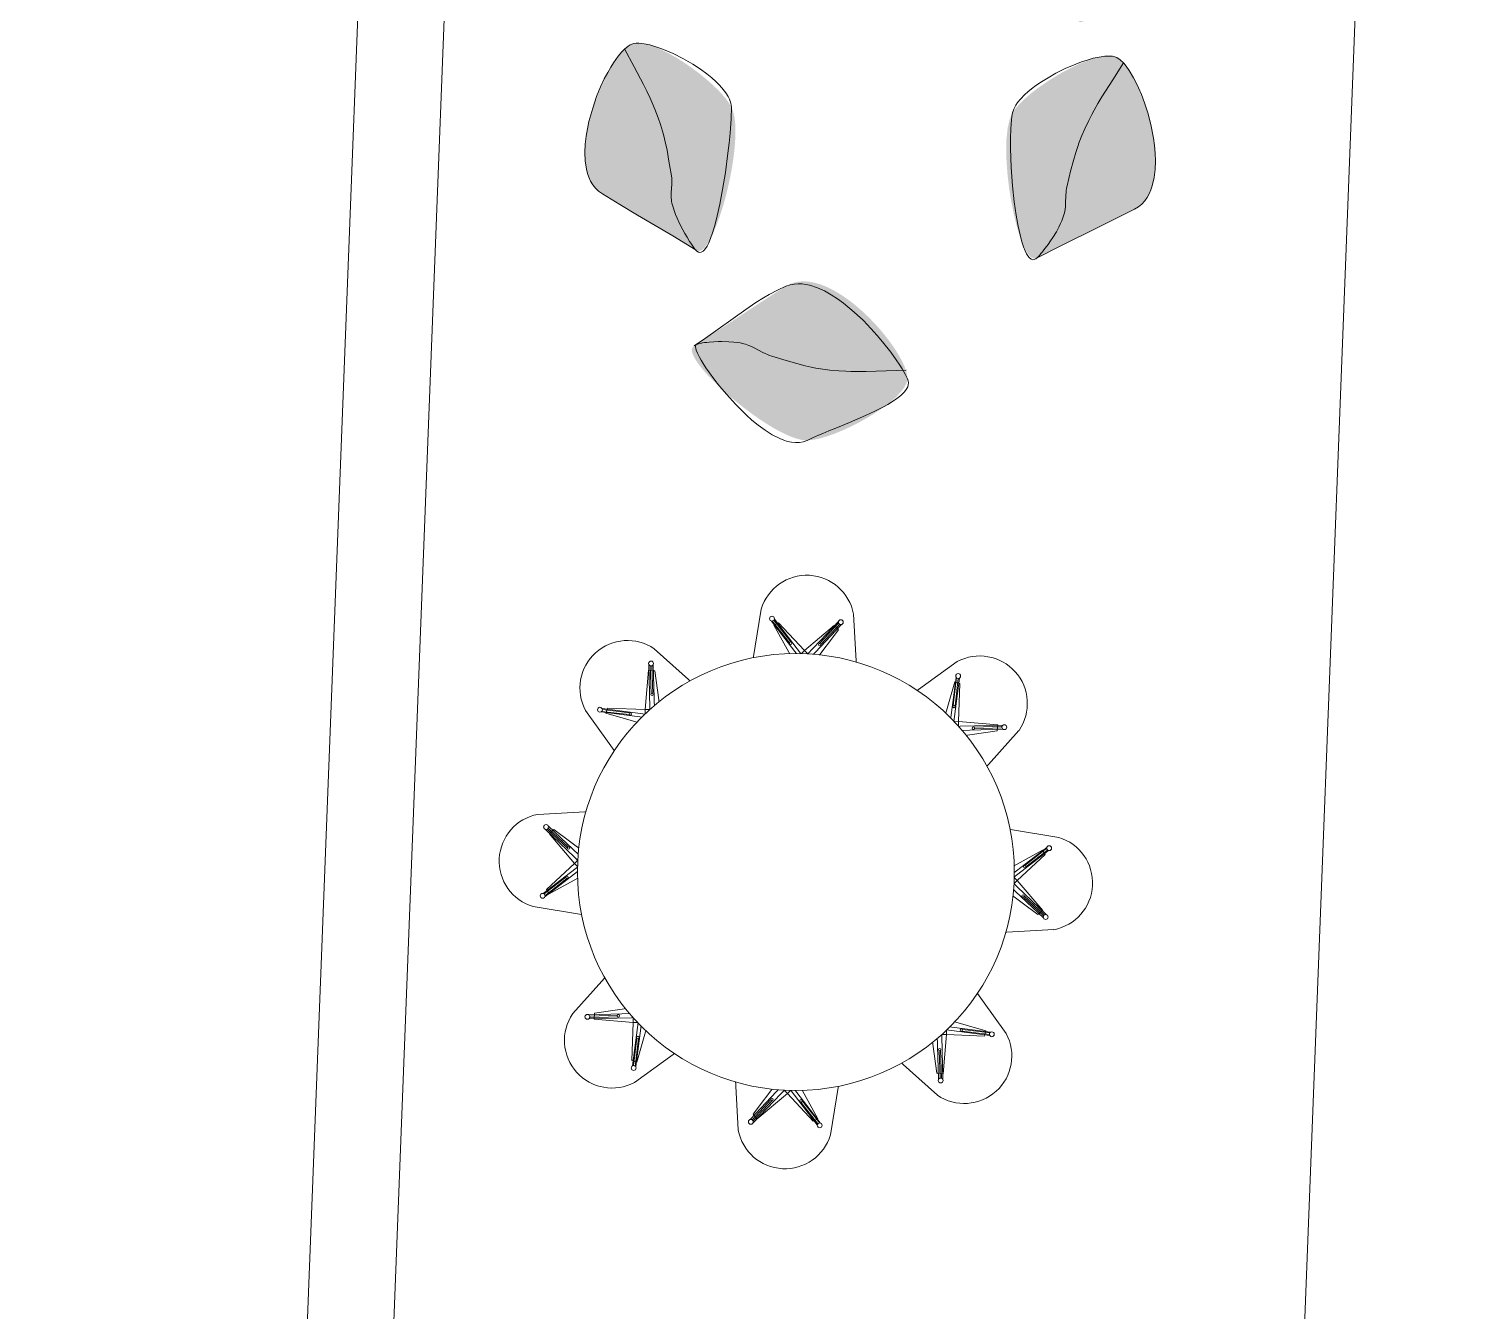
# Model space of a CAD drawing. Header units: millimetres. Extents: x 77208 to 83183, y 651 to 49284.
# Drawn here: x 77208 to 83183, y 30707 to 35988 of the extents above; entities that cross this region are included whole.
import ezdxf

# ---------------------------------------------------------------- set-up
doc = ezdxf.new("R2010")
doc.units = ezdxf.units.MM
doc.header["$MEASUREMENT"] = 0
for name, color, linetype, lineweight in [('FNSH-FLOR', 220, 'Continuous', 0), ('FURN-FREE', 1, 'Continuous', 0), ('PRES-FILL', 7, 'Continuous', 0)]:
    doc.layers.add(name, color=color, linetype=linetype, lineweight=lineweight)

# ---------------------------------------------------------------- blocks, each defined once
blk = doc.blocks.new('DSR')
at = {"color": 0, "linetype": 'ByBlock', "lineweight": -2}
for p, q in [((-232, -217.6), (-187.2, 191.8)), ((238, -217.6), (193.2, 191.8)), ((-142.6, 144.7), (121, -162.8)), ((-140.3, 145.4), (-64.4, 59)), ((133.9, 158.6), (-136.7, -157.1)), ((-133, 148.5), (-58.5, 63.7)), ((-131.9, 128.2), (-113.5, 139.7)), ((-42.5, -14.9), (-131.9, 128.2)), ((-131, 152.9), (131, -152.9)), ((146.5, 146.2), (-120.3, -169.1)), ((-113.5, 139.7), (-1.1, 30.9)), ((-1.1, 30.9), (117.2, 142)), ((134.7, 123.3), (44.7, -10.6)), ((133.8, 150.9), (60, 62.7)), ((138.5, 146.5), (65.2, 58.9)), ((117.2, 142), (134.7, 123.3)), ((-42.5, -14.9), (-119.8, -132.1)), ((-96.5, -147.4), (3.2, -56.3)), ((3.2, -56.3), (103.4, -148.9)), ((118.4, -132.6), (44.7, -10.6)), ((-127.3, -153.5), (-52.1, -66.9)), ((-118.4, -160.3), (-43.6, -70.7)), ((120.9, -161.2), (43.1, -69.2)), ((128.1, -153.6), (51.8, -64.2)), ((-119.8, -132.1), (-96.5, -147.4)), ((103.4, -148.9), (118.4, -132.6)), ((-232, -217.6), (238, -217.6))]:
    blk.add_line(p, q, dxfattribs=at)
at = {"color": 0, "linetype": 'ByBlock', "lineweight": -2, "flags": 128}
blk.add_lwpolyline([(-42.5, -14.9), (-1.1, 30.9), (44.7, -10.6), (3.2, -56.3), (-42.5, -14.9)], close=True, dxfattribs=at)
at = {"color": 0, "linetype": 'ByBlock', "lineweight": -2}
for centre, radius in [((-141, 154.8), 10), ((143.1, 155.6), 10), ((-59.2, 58.1), 5), ((61.1, 58.1), 5), ((-47.3, -66.7), 5), ((47.6, -66.7), 5), ((-128, -163.1), 10), ((131, -163.1), 10)]:
    blk.add_circle(centre, radius, dxfattribs=at)
blk.add_arc((3, 145.6), 195.8, 13.66142, 166.33858, dxfattribs=at)
blk = doc.blocks.new('DSR_1')
at = {"color": 0, "linetype": 'ByBlock', "lineweight": -2}
for p, q in [((-232, -217.6), (-187.2, 191.8)), ((238, -217.6), (193.2, 191.8)), ((-142.6, 144.7), (121, -162.8)), ((-140.3, 145.4), (-64.4, 59)), ((133.9, 158.6), (-136.7, -157.1)), ((-133, 148.5), (-58.5, 63.7)), ((-131.9, 128.2), (-113.5, 139.7)), ((-42.5, -14.9), (-131.9, 128.2)), ((-131, 152.9), (131, -152.9)), ((146.5, 146.2), (-120.3, -169.1)), ((-113.5, 139.7), (-1.1, 30.9)), ((-1.1, 30.9), (117.2, 142)), ((134.7, 123.3), (44.7, -10.6)), ((133.8, 150.9), (60, 62.7)), ((138.5, 146.5), (65.2, 58.9)), ((117.2, 142), (134.7, 123.3)), ((-42.5, -14.9), (-119.8, -132.1)), ((-96.5, -147.4), (3.2, -56.3)), ((3.2, -56.3), (103.4, -148.9)), ((118.4, -132.6), (44.7, -10.6)), ((-127.3, -153.5), (-52.1, -66.9)), ((-118.4, -160.3), (-43.6, -70.7)), ((120.9, -161.2), (43.1, -69.2)), ((128.1, -153.6), (51.8, -64.2)), ((-119.8, -132.1), (-96.5, -147.4)), ((103.4, -148.9), (118.4, -132.6)), ((-232, -217.6), (238, -217.6))]:
    blk.add_line(p, q, dxfattribs=at)
at = {"color": 0, "linetype": 'ByBlock', "lineweight": -2, "flags": 128}
blk.add_lwpolyline([(-42.5, -14.9), (-1.1, 30.9), (44.7, -10.6), (3.2, -56.3), (-42.5, -14.9)], close=True, dxfattribs=at)
at = {"color": 0, "linetype": 'ByBlock', "lineweight": -2}
for centre, radius in [((-141, 154.8), 10), ((143.1, 155.6), 10), ((-59.2, 58.1), 5), ((61.1, 58.1), 5), ((-47.3, -66.7), 5), ((47.6, -66.7), 5), ((-128, -163.1), 10), ((131, -163.1), 10)]:
    blk.add_circle(centre, radius, dxfattribs=at)
blk.add_arc((3, 145.6), 195.8, 13.66142, 166.33858, dxfattribs=at)
blk = doc.blocks.new('DSR_2')
at = {"color": 0, "linetype": 'ByBlock', "lineweight": -2}
for p, q in [((-232, -217.6), (-187.2, 191.8)), ((238, -217.6), (193.2, 191.8)), ((-142.6, 144.7), (121, -162.8)), ((-140.3, 145.4), (-64.4, 59)), ((133.9, 158.6), (-136.7, -157.1)), ((-133, 148.5), (-58.5, 63.7)), ((-131.9, 128.2), (-113.5, 139.7)), ((-42.5, -14.9), (-131.9, 128.2)), ((-131, 152.9), (131, -152.9)), ((146.5, 146.2), (-120.3, -169.1)), ((-113.5, 139.7), (-1.1, 30.9)), ((-1.1, 30.9), (117.2, 142)), ((134.7, 123.3), (44.7, -10.6)), ((133.8, 150.9), (60, 62.7)), ((138.5, 146.5), (65.2, 58.9)), ((117.2, 142), (134.7, 123.3)), ((-42.5, -14.9), (-119.8, -132.1)), ((-96.5, -147.4), (3.2, -56.3)), ((3.2, -56.3), (103.4, -148.9)), ((118.4, -132.6), (44.7, -10.6)), ((-127.3, -153.5), (-52.1, -66.9)), ((-118.4, -160.3), (-43.6, -70.7)), ((120.9, -161.2), (43.1, -69.2)), ((128.1, -153.6), (51.8, -64.2)), ((-119.8, -132.1), (-96.5, -147.4)), ((103.4, -148.9), (118.4, -132.6)), ((-232, -217.6), (238, -217.6))]:
    blk.add_line(p, q, dxfattribs=at)
at = {"color": 0, "linetype": 'ByBlock', "lineweight": -2, "flags": 128}
blk.add_lwpolyline([(-42.5, -14.9), (-1.1, 30.9), (44.7, -10.6), (3.2, -56.3), (-42.5, -14.9)], close=True, dxfattribs=at)
at = {"color": 0, "linetype": 'ByBlock', "lineweight": -2}
for centre, radius in [((-141, 154.8), 10), ((143.1, 155.6), 10), ((-59.2, 58.1), 5), ((61.1, 58.1), 5), ((-47.3, -66.7), 5), ((47.6, -66.7), 5), ((-128, -163.1), 10), ((131, -163.1), 10)]:
    blk.add_circle(centre, radius, dxfattribs=at)
blk.add_arc((3, 145.6), 195.8, 13.66142, 166.33858, dxfattribs=at)
blk = doc.blocks.new('DSR_3')
at = {"color": 0, "linetype": 'ByBlock', "lineweight": -2}
for p, q in [((-232, -217.6), (-187.2, 191.8)), ((238, -217.6), (193.2, 191.8)), ((-142.6, 144.7), (121, -162.8)), ((-140.3, 145.4), (-64.4, 59)), ((133.9, 158.6), (-136.7, -157.1)), ((-133, 148.5), (-58.5, 63.7)), ((-131.9, 128.2), (-113.5, 139.7)), ((-42.5, -14.9), (-131.9, 128.2)), ((-131, 152.9), (131, -152.9)), ((146.5, 146.2), (-120.3, -169.1)), ((-113.5, 139.7), (-1.1, 30.9)), ((-1.1, 30.9), (117.2, 142)), ((134.7, 123.3), (44.7, -10.6)), ((133.8, 150.9), (60, 62.7)), ((138.5, 146.5), (65.2, 58.9)), ((117.2, 142), (134.7, 123.3)), ((-42.5, -14.9), (-119.8, -132.1)), ((-96.5, -147.4), (3.2, -56.3)), ((3.2, -56.3), (103.4, -148.9)), ((118.4, -132.6), (44.7, -10.6)), ((-127.3, -153.5), (-52.1, -66.9)), ((-118.4, -160.3), (-43.6, -70.7)), ((120.9, -161.2), (43.1, -69.2)), ((128.1, -153.6), (51.8, -64.2)), ((-119.8, -132.1), (-96.5, -147.4)), ((103.4, -148.9), (118.4, -132.6)), ((-232, -217.6), (238, -217.6))]:
    blk.add_line(p, q, dxfattribs=at)
at = {"color": 0, "linetype": 'ByBlock', "lineweight": -2, "flags": 128}
blk.add_lwpolyline([(-42.5, -14.9), (-1.1, 30.9), (44.7, -10.6), (3.2, -56.3), (-42.5, -14.9)], close=True, dxfattribs=at)
at = {"color": 0, "linetype": 'ByBlock', "lineweight": -2}
for centre, radius in [((-141, 154.8), 10), ((143.1, 155.6), 10), ((-59.2, 58.1), 5), ((61.1, 58.1), 5), ((-47.3, -66.7), 5), ((47.6, -66.7), 5), ((-128, -163.1), 10), ((131, -163.1), 10)]:
    blk.add_circle(centre, radius, dxfattribs=at)
blk.add_arc((3, 145.6), 195.8, 13.66142, 166.33858, dxfattribs=at)
blk = doc.blocks.new('DSR_4')
at = {"color": 0, "linetype": 'ByBlock', "lineweight": -2}
for p, q in [((-232, -217.6), (-187.2, 191.8)), ((238, -217.6), (193.2, 191.8)), ((-142.6, 144.7), (121, -162.8)), ((-140.3, 145.4), (-64.4, 59)), ((133.9, 158.6), (-136.7, -157.1)), ((-133, 148.5), (-58.5, 63.7)), ((-131.9, 128.2), (-113.5, 139.7)), ((-42.5, -14.9), (-131.9, 128.2)), ((-131, 152.9), (131, -152.9)), ((146.5, 146.2), (-120.3, -169.1)), ((-113.5, 139.7), (-1.1, 30.9)), ((-1.1, 30.9), (117.2, 142)), ((134.7, 123.3), (44.7, -10.6)), ((133.8, 150.9), (60, 62.7)), ((138.5, 146.5), (65.2, 58.9)), ((117.2, 142), (134.7, 123.3)), ((-42.5, -14.9), (-119.8, -132.1)), ((-96.5, -147.4), (3.2, -56.3)), ((3.2, -56.3), (103.4, -148.9)), ((118.4, -132.6), (44.7, -10.6)), ((-127.3, -153.5), (-52.1, -66.9)), ((-118.4, -160.3), (-43.6, -70.7)), ((120.9, -161.2), (43.1, -69.2)), ((128.1, -153.6), (51.8, -64.2)), ((-119.8, -132.1), (-96.5, -147.4)), ((103.4, -148.9), (118.4, -132.6)), ((-232, -217.6), (238, -217.6))]:
    blk.add_line(p, q, dxfattribs=at)
at = {"color": 0, "linetype": 'ByBlock', "lineweight": -2, "flags": 128}
blk.add_lwpolyline([(-42.5, -14.9), (-1.1, 30.9), (44.7, -10.6), (3.2, -56.3), (-42.5, -14.9)], close=True, dxfattribs=at)
at = {"color": 0, "linetype": 'ByBlock', "lineweight": -2}
for centre, radius in [((-141, 154.8), 10), ((143.1, 155.6), 10), ((-59.2, 58.1), 5), ((61.1, 58.1), 5), ((-47.3, -66.7), 5), ((47.6, -66.7), 5), ((-128, -163.1), 10), ((131, -163.1), 10)]:
    blk.add_circle(centre, radius, dxfattribs=at)
blk.add_arc((3, 145.6), 195.8, 13.66142, 166.33858, dxfattribs=at)
blk = doc.blocks.new('DSR_5')
at = {"color": 0, "linetype": 'ByBlock', "lineweight": -2}
for p, q in [((-232, -217.6), (-187.2, 191.8)), ((238, -217.6), (193.2, 191.8)), ((-142.6, 144.7), (121, -162.8)), ((-140.3, 145.4), (-64.4, 59)), ((133.9, 158.6), (-136.7, -157.1)), ((-133, 148.5), (-58.5, 63.7)), ((-131.9, 128.2), (-113.5, 139.7)), ((-42.5, -14.9), (-131.9, 128.2)), ((-131, 152.9), (131, -152.9)), ((146.5, 146.2), (-120.3, -169.1)), ((-113.5, 139.7), (-1.1, 30.9)), ((-1.1, 30.9), (117.2, 142)), ((134.7, 123.3), (44.7, -10.6)), ((133.8, 150.9), (60, 62.7)), ((138.5, 146.5), (65.2, 58.9)), ((117.2, 142), (134.7, 123.3)), ((-42.5, -14.9), (-119.8, -132.1)), ((-96.5, -147.4), (3.2, -56.3)), ((3.2, -56.3), (103.4, -148.9)), ((118.4, -132.6), (44.7, -10.6)), ((-127.3, -153.5), (-52.1, -66.9)), ((-118.4, -160.3), (-43.6, -70.7)), ((120.9, -161.2), (43.1, -69.2)), ((128.1, -153.6), (51.8, -64.2)), ((-119.8, -132.1), (-96.5, -147.4)), ((103.4, -148.9), (118.4, -132.6)), ((-232, -217.6), (238, -217.6))]:
    blk.add_line(p, q, dxfattribs=at)
at = {"color": 0, "linetype": 'ByBlock', "lineweight": -2, "flags": 128}
blk.add_lwpolyline([(-42.5, -14.9), (-1.1, 30.9), (44.7, -10.6), (3.2, -56.3), (-42.5, -14.9)], close=True, dxfattribs=at)
at = {"color": 0, "linetype": 'ByBlock', "lineweight": -2}
for centre, radius in [((-141, 154.8), 10), ((143.1, 155.6), 10), ((-59.2, 58.1), 5), ((61.1, 58.1), 5), ((-47.3, -66.7), 5), ((47.6, -66.7), 5), ((-128, -163.1), 10), ((131, -163.1), 10)]:
    blk.add_circle(centre, radius, dxfattribs=at)
blk.add_arc((3, 145.6), 195.8, 13.66142, 166.33858, dxfattribs=at)
blk = doc.blocks.new('DSR_6')
at = {"color": 0, "linetype": 'ByBlock', "lineweight": -2}
for p, q in [((-232, -217.6), (-187.2, 191.8)), ((238, -217.6), (193.2, 191.8)), ((-142.6, 144.7), (121, -162.8)), ((-140.3, 145.4), (-64.4, 59)), ((133.9, 158.6), (-136.7, -157.1)), ((-133, 148.5), (-58.5, 63.7)), ((-131.9, 128.2), (-113.5, 139.7)), ((-42.5, -14.9), (-131.9, 128.2)), ((-131, 152.9), (131, -152.9)), ((146.5, 146.2), (-120.3, -169.1)), ((-113.5, 139.7), (-1.1, 30.9)), ((-1.1, 30.9), (117.2, 142)), ((134.7, 123.3), (44.7, -10.6)), ((133.8, 150.9), (60, 62.7)), ((138.5, 146.5), (65.2, 58.9)), ((117.2, 142), (134.7, 123.3)), ((-42.5, -14.9), (-119.8, -132.1)), ((-96.5, -147.4), (3.2, -56.3)), ((3.2, -56.3), (103.4, -148.9)), ((118.4, -132.6), (44.7, -10.6)), ((-127.3, -153.5), (-52.1, -66.9)), ((-118.4, -160.3), (-43.6, -70.7)), ((120.9, -161.2), (43.1, -69.2)), ((128.1, -153.6), (51.8, -64.2)), ((-119.8, -132.1), (-96.5, -147.4)), ((103.4, -148.9), (118.4, -132.6)), ((-232, -217.6), (238, -217.6))]:
    blk.add_line(p, q, dxfattribs=at)
at = {"color": 0, "linetype": 'ByBlock', "lineweight": -2, "flags": 128}
blk.add_lwpolyline([(-42.5, -14.9), (-1.1, 30.9), (44.7, -10.6), (3.2, -56.3), (-42.5, -14.9)], close=True, dxfattribs=at)
at = {"color": 0, "linetype": 'ByBlock', "lineweight": -2}
for centre, radius in [((-141, 154.8), 10), ((143.1, 155.6), 10), ((-59.2, 58.1), 5), ((61.1, 58.1), 5), ((-47.3, -66.7), 5), ((47.6, -66.7), 5), ((-128, -163.1), 10), ((131, -163.1), 10)]:
    blk.add_circle(centre, radius, dxfattribs=at)
blk.add_arc((3, 145.6), 195.8, 13.66142, 166.33858, dxfattribs=at)
blk = doc.blocks.new('DSR_7')
at = {"color": 0, "linetype": 'ByBlock', "lineweight": -2}
for p, q in [((-232, -217.6), (-187.2, 191.8)), ((238, -217.6), (193.2, 191.8)), ((-142.6, 144.7), (121, -162.8)), ((-140.3, 145.4), (-64.4, 59)), ((133.9, 158.6), (-136.7, -157.1)), ((-133, 148.5), (-58.5, 63.7)), ((-131.9, 128.2), (-113.5, 139.7)), ((-42.5, -14.9), (-131.9, 128.2)), ((-131, 152.9), (131, -152.9)), ((146.5, 146.2), (-120.3, -169.1)), ((-113.5, 139.7), (-1.1, 30.9)), ((-1.1, 30.9), (117.2, 142)), ((134.7, 123.3), (44.7, -10.6)), ((133.8, 150.9), (60, 62.7)), ((138.5, 146.5), (65.2, 58.9)), ((117.2, 142), (134.7, 123.3)), ((-42.5, -14.9), (-119.8, -132.1)), ((-96.5, -147.4), (3.2, -56.3)), ((3.2, -56.3), (103.4, -148.9)), ((118.4, -132.6), (44.7, -10.6)), ((-127.3, -153.5), (-52.1, -66.9)), ((-118.4, -160.3), (-43.6, -70.7)), ((120.9, -161.2), (43.1, -69.2)), ((128.1, -153.6), (51.8, -64.2)), ((-119.8, -132.1), (-96.5, -147.4)), ((103.4, -148.9), (118.4, -132.6)), ((-232, -217.6), (238, -217.6))]:
    blk.add_line(p, q, dxfattribs=at)
at = {"color": 0, "linetype": 'ByBlock', "lineweight": -2, "flags": 128}
blk.add_lwpolyline([(-42.5, -14.9), (-1.1, 30.9), (44.7, -10.6), (3.2, -56.3), (-42.5, -14.9)], close=True, dxfattribs=at)
at = {"color": 0, "linetype": 'ByBlock', "lineweight": -2}
for centre, radius in [((-141, 154.8), 10), ((143.1, 155.6), 10), ((-59.2, 58.1), 5), ((61.1, 58.1), 5), ((-47.3, -66.7), 5), ((47.6, -66.7), 5), ((-128, -163.1), 10), ((131, -163.1), 10)]:
    blk.add_circle(centre, radius, dxfattribs=at)
blk.add_arc((3, 145.6), 195.8, 13.66142, 166.33858, dxfattribs=at)

msp = doc.modelspace()

# ---------------------------------------------------------------- hatches: boundary and pattern name
at = {"layer": 'PRES-FILL'}
h = msp.add_hatch(color=7, dxfattribs=at)
edge = h.paths.add_edge_path()
edge.add_spline(control_points=[(81555.3, 36021.2), (81555.7, 36021.5), (81556.1, 36021.9), (81556.5, 36022.3)], knot_values=[0, 0, 0, 0, 1, 1, 1, 1], degree=3, periodic=0)
edge.add_spline(control_points=[(81556.5, 36022.3), (81556.6, 36022.4), (81556.7, 36022.5), (81556.9, 36022.6), (81566.8, 36032.5), (81583.4, 36050.9), (81600.6, 36073.7)], knot_values=[0, 0, 0, 0, 0.013016, 0.013016, 0.013016, 1, 1, 1, 1], degree=3, periodic=0)
edge.add_spline(control_points=[(81600.6, 36073.7), (81629.1, 36111.3), (81659.6, 36160.9), (81665.8, 36204.5)], knot_values=[0, 0, 0, 0, 1, 1, 1, 1], degree=3, periodic=0)
edge.add_line((81665.8, 36204.5), (81665.8, 36204.5))
edge.add_spline(control_points=[(81665.8, 36204.5), (81666.1, 36206.2), (81666.3, 36207.9), (81666.5, 36209.6)], knot_values=[0, 0, 0, 0, 1, 1, 1, 1], degree=3, periodic=0)
edge.add_spline(control_points=[(81666.5, 36209.6), (81670.9, 36245.2), (81668.5, 36281.8), (81677, 36316.6)], knot_values=[0, 0, 0, 0, 1, 1, 1, 1], degree=3, periodic=0)
edge.add_line((81677, 36316.6), (81677, 36316.6))
edge.add_line((81677, 36316.6), (81677, 36316.6))
edge.add_spline(control_points=[(81677, 36316.6), (81696.3, 36395.8), (81714.2, 36476.1), (81749.3, 36550.5)], knot_values=[0, 0, 0, 0, 1, 1, 1, 1], degree=3, periodic=0)
edge.add_spline(control_points=[(81749.3, 36550.5), (81763.6, 36580.7), (81778.4, 36610.3), (81794.6, 36639.1)], knot_values=[0, 0, 0, 0, 1, 1, 1, 1], degree=3, periodic=0)
edge.add_spline(control_points=[(81794.6, 36639.1), (81802.9, 36653.7), (81811.5, 36668.2), (81820.6, 36682.5)], knot_values=[0, 0, 0, 0, 1, 1, 1, 1], degree=3, periodic=0)
edge.add_line((81820.6, 36682.5), (81908.4, 36820.6))
edge.add_spline(control_points=[(81908.4, 36820.6), (81899.1, 36831.3), (81890, 36839.4), (81881.3, 36844.4), (81804.3, 36888.7), (81512.9, 36717.7), (81452, 36617.1), (81377.1, 36493.3), (81479.6, 35958.4), (81554.7, 36020.6)], knot_values=[0, 0, 0, 0, 0.048113, 0.048113, 0.048113, 0.474872, 0.474872, 0.474872, 1, 1, 1, 1], degree=3, periodic=0)
edge.add_spline(control_points=[(81554.7, 36020.6), (81554.9, 36020.8), (81555.1, 36021), (81555.3, 36021.2)], knot_values=[0, 0, 0, 0, 1, 1, 1, 1], degree=3, periodic=0)
h = msp.add_hatch(color=7, dxfattribs=at)
edge = h.paths.add_edge_path()
edge.add_spline(control_points=[(79953.4, 35079.9), (79953, 35080.3), (79952.7, 35080.6), (79952.3, 35081.1)], knot_values=[0, 0, 0, 0, 1, 1, 1, 1], degree=3, periodic=0)
edge.add_spline(control_points=[(79952.3, 35081.1), (79952.2, 35081.2), (79952, 35081.3), (79951.9, 35081.5), (79942.7, 35092.1), (79927.7, 35111.7), (79912.2, 35135.7)], knot_values=[0, 0, 0, 0, 0.013016, 0.013016, 0.013016, 1, 1, 1, 1], degree=3, periodic=0)
edge.add_spline(control_points=[(79912.2, 35135.7), (79886.8, 35175.4), (79860.2, 35227.2), (79857.3, 35271.2)], knot_values=[0, 0, 0, 0, 1, 1, 1, 1], degree=3, periodic=0)
edge.add_line((79857.3, 35271.2), (79857.3, 35271.2))
edge.add_spline(control_points=[(79857.3, 35271.2), (79857.2, 35272.9), (79857.1, 35274.6), (79857, 35276.3)], knot_values=[0, 0, 0, 0, 1, 1, 1, 1], degree=3, periodic=0)
edge.add_spline(control_points=[(79857, 35276.3), (79855.4, 35312.2), (79860.6, 35348.5), (79854.9, 35383.8)], knot_values=[0, 0, 0, 0, 1, 1, 1, 1], degree=3, periodic=0)
edge.add_line((79854.9, 35383.8), (79854.9, 35383.8))
edge.add_line((79854.9, 35383.8), (79854.9, 35383.8))
edge.add_spline(control_points=[(79854.9, 35383.8), (79841.7, 35464.3), (79830.1, 35545.7), (79800.8, 35622.6)], knot_values=[0, 0, 0, 0, 1, 1, 1, 1], degree=3, periodic=0)
edge.add_spline(control_points=[(79800.8, 35622.6), (79788.9, 35653.8), (79776.4, 35684.4), (79762.5, 35714.4)], knot_values=[0, 0, 0, 0, 1, 1, 1, 1], degree=3, periodic=0)
edge.add_spline(control_points=[(79762.5, 35714.4), (79755.4, 35729.7), (79747.9, 35744.8), (79740, 35759.7)], knot_values=[0, 0, 0, 0, 1, 1, 1, 1], degree=3, periodic=0)
edge.add_line((79740, 35759.7), (79663, 35904.2))
edge.add_spline(control_points=[(79663, 35904.2), (79673.1, 35914.1), (79682.8, 35921.5), (79691.9, 35925.8), (79772, 35964.1), (80049.4, 35771), (80102.3, 35666), (80167.5, 35536.8), (80024, 35011.5), (79954, 35079.3)], knot_values=[0, 0, 0, 0, 0.048113, 0.048113, 0.048113, 0.474872, 0.474872, 0.474872, 1, 1, 1, 1], degree=3, periodic=0)
edge.add_spline(control_points=[(79954, 35079.3), (79953.8, 35079.5), (79953.6, 35079.7), (79953.4, 35079.9)], knot_values=[0, 0, 0, 0, 1, 1, 1, 1], degree=3, periodic=0)
h = msp.add_hatch(color=7, dxfattribs=at)
edge = h.paths.add_edge_path()
edge.add_spline(control_points=[(81363.8, 35047.1), (81364.2, 35047.4), (81364.6, 35047.8), (81365, 35048.2)], knot_values=[0, 0, 0, 0, 1, 1, 1, 1], degree=3, periodic=0)
edge.add_spline(control_points=[(81365, 35048.2), (81365.1, 35048.3), (81365.3, 35048.4), (81365.4, 35048.6), (81375.4, 35058.5), (81391.9, 35076.8), (81409.2, 35099.6)], knot_values=[0, 0, 0, 0, 0.013016, 0.013016, 0.013016, 1, 1, 1, 1], degree=3, periodic=0)
edge.add_spline(control_points=[(81409.2, 35099.6), (81437.6, 35137.2), (81468.1, 35186.8), (81474.4, 35230.4)], knot_values=[0, 0, 0, 0, 1, 1, 1, 1], degree=3, periodic=0)
edge.add_line((81474.4, 35230.4), (81474.4, 35230.4))
edge.add_spline(control_points=[(81474.4, 35230.4), (81474.6, 35232.1), (81474.9, 35233.8), (81475.1, 35235.5)], knot_values=[0, 0, 0, 0, 1, 1, 1, 1], degree=3, periodic=0)
edge.add_spline(control_points=[(81475.1, 35235.5), (81479.5, 35271.1), (81477, 35307.8), (81485.5, 35342.5)], knot_values=[0, 0, 0, 0, 1, 1, 1, 1], degree=3, periodic=0)
edge.add_line((81485.5, 35342.5), (81485.5, 35342.5))
edge.add_line((81485.5, 35342.5), (81485.5, 35342.5))
edge.add_spline(control_points=[(81485.5, 35342.5), (81504.8, 35421.7), (81522.7, 35502), (81557.9, 35576.4)], knot_values=[0, 0, 0, 0, 1, 1, 1, 1], degree=3, periodic=0)
edge.add_spline(control_points=[(81557.9, 35576.4), (81572.1, 35606.6), (81587, 35636.2), (81603.1, 35665)], knot_values=[0, 0, 0, 0, 1, 1, 1, 1], degree=3, periodic=0)
edge.add_spline(control_points=[(81603.1, 35665), (81611.4, 35679.7), (81620, 35694.2), (81629.1, 35708.4)], knot_values=[0, 0, 0, 0, 1, 1, 1, 1], degree=3, periodic=0)
edge.add_line((81629.1, 35708.4), (81717, 35846.5))
edge.add_spline(control_points=[(81717, 35846.5), (81707.7, 35857.2), (81698.5, 35865.4), (81689.9, 35870.4), (81612.9, 35914.7), (81321.5, 35743.6), (81260.6, 35643), (81185.6, 35519.2), (81288.2, 34984.4), (81363.2, 35046.6)], knot_values=[0, 0, 0, 0, 0.048113, 0.048113, 0.048113, 0.474872, 0.474872, 0.474872, 1, 1, 1, 1], degree=3, periodic=0)
edge.add_spline(control_points=[(81363.2, 35046.6), (81363.4, 35046.7), (81363.6, 35046.9), (81363.8, 35047.1)], knot_values=[0, 0, 0, 0, 1, 1, 1, 1], degree=3, periodic=0)
h = msp.add_hatch(color=7, dxfattribs=at)
edge = h.paths.add_edge_path()
edge.add_spline(control_points=[(79957.3, 35076.6), (79829.9, 35156.5), (79697.8, 35228.6), (79570.4, 35308.4), (79408.2, 35410.2), (79556.8, 35799.5), (79663, 35904.2)], knot_values=[0, 0, 0, 0, 0.439797, 0.439797, 0.439797, 1, 1, 1, 1], degree=3, periodic=0)
edge.add_line((79663, 35904.2), (79740, 35759.7))
edge.add_spline(control_points=[(79740, 35759.7), (79763.5, 35715.6), (79782.8, 35669.7), (79800.8, 35622.6), (79830.1, 35545.7), (79841.7, 35464.3), (79854.9, 35383.8), (79860.9, 35346.8), (79854.8, 35308.7), (79857.3, 35271.2), (79862, 35200.6), (79927.6, 35109.7), (79951.9, 35081.5), (79953.7, 35079.5), (79955.4, 35077.8), (79957.3, 35076.6)], knot_values=[0, 0, 0, 0, 0.204169, 0.204169, 0.204169, 0.537477, 0.537477, 0.537477, 0.690892, 0.690892, 0.690892, 0.979459, 0.979459, 0.979459, 1, 1, 1, 1], degree=3, periodic=0)
h = msp.add_hatch(color=7, dxfattribs=at)
edge = h.paths.add_edge_path()
edge.add_spline(control_points=[(81359.7, 35044.1), (81492.8, 35113.9), (81630.1, 35175.6), (81763.3, 35245.4), (81932.9, 35334.3), (81814.7, 35734), (81717, 35846.5)], knot_values=[0, 0, 0, 0, 0.439797, 0.439797, 0.439797, 1, 1, 1, 1], degree=3, periodic=0)
edge.add_line((81717, 35846.5), (81629.1, 35708.4))
edge.add_spline(control_points=[(81629.1, 35708.4), (81602.2, 35666.3), (81579.4, 35622), (81557.9, 35576.4), (81522.7, 35502), (81504.8, 35421.7), (81485.5, 35342.5), (81476.6, 35306.1), (81479.7, 35267.6), (81474.4, 35230.4), (81464.3, 35160.4), (81391.8, 35074.8), (81365.4, 35048.6), (81363.5, 35046.7), (81361.6, 35045.2), (81359.7, 35044.1)], knot_values=[0, 0, 0, 0, 0.204169, 0.204169, 0.204169, 0.537477, 0.537477, 0.537477, 0.690892, 0.690892, 0.690892, 0.979459, 0.979459, 0.979459, 1, 1, 1, 1], degree=3, periodic=0)
h = msp.add_hatch(color=7, dxfattribs=at)
edge = h.paths.add_edge_path()
edge.add_spline(control_points=[(79948.4, 34683.2), (80076.2, 34762.4), (80199.1, 34849.2), (80326.9, 34928.4), (80489.7, 35029.3), (80773.7, 34724.4), (80821, 34583)], knot_values=[0, 0, 0, 0, 0.439797, 0.439797, 0.439797, 1, 1, 1, 1], degree=3, periodic=0)
edge.add_line((80821, 34583), (80657.4, 34577.5))
edge.add_spline(control_points=[(80657.4, 34577.5), (80607.4, 34575.8), (80557.7, 34578.7), (80507.5, 34583.3), (80425.6, 34590.9), (80347.4, 34616.2), (80269.3, 34639.9), (80233.4, 34650.7), (80201.9, 34673), (80167.1, 34687.3), (80101.7, 34714.2), (79991.1, 34695.3), (79955.1, 34685.9), (79952.6, 34685.2), (79950.3, 34684.3), (79948.4, 34683.2)], knot_values=[0, 0, 0, 0, 0.204169, 0.204169, 0.204169, 0.537477, 0.537477, 0.537477, 0.690892, 0.690892, 0.690892, 0.979459, 0.979459, 0.979459, 1, 1, 1, 1], degree=3, periodic=0)
h = msp.add_hatch(color=7, dxfattribs=at)
edge = h.paths.add_edge_path()
edge.add_spline(control_points=[(79953.1, 34685.3), (79953.6, 34685.4), (79954.1, 34685.6), (79954.6, 34685.7)], knot_values=[0, 0, 0, 0, 1, 1, 1, 1], degree=3, periodic=0)
edge.add_spline(control_points=[(79954.6, 34685.7), (79954.8, 34685.8), (79954.9, 34685.8), (79955.1, 34685.9), (79968.7, 34689.4), (79992.9, 34694.3), (80021.3, 34697.6)], knot_values=[0, 0, 0, 0, 0.013016, 0.013016, 0.013016, 1, 1, 1, 1], degree=3, periodic=0)
edge.add_spline(control_points=[(80021.3, 34697.6), (80068.2, 34703), (80126.4, 34704), (80167.1, 34687.3)], knot_values=[0, 0, 0, 0, 1, 1, 1, 1], degree=3, periodic=0)
edge.add_line((80167.1, 34687.3), (80167.1, 34687.3))
edge.add_spline(control_points=[(80167.1, 34687.3), (80168.7, 34686.6), (80170.3, 34685.9), (80171.9, 34685.3)], knot_values=[0, 0, 0, 0, 1, 1, 1, 1], degree=3, periodic=0)
edge.add_spline(control_points=[(80171.9, 34685.3), (80204.8, 34671), (80235.1, 34650.2), (80269.3, 34639.9)], knot_values=[0, 0, 0, 0, 1, 1, 1, 1], degree=3, periodic=0)
edge.add_line((80269.3, 34639.9), (80269.3, 34639.9))
edge.add_line((80269.3, 34639.9), (80269.3, 34639.9))
edge.add_spline(control_points=[(80269.3, 34639.9), (80347.4, 34616.2), (80425.6, 34590.9), (80507.5, 34583.3)], knot_values=[0, 0, 0, 0, 1, 1, 1, 1], degree=3, periodic=0)
edge.add_spline(control_points=[(80507.5, 34583.3), (80540.8, 34580.2), (80573.8, 34577.9), (80606.8, 34577.3)], knot_values=[0, 0, 0, 0, 1, 1, 1, 1], degree=3, periodic=0)
edge.add_spline(control_points=[(80606.8, 34577.3), (80623.7, 34576.9), (80640.5, 34576.9), (80657.4, 34577.5)], knot_values=[0, 0, 0, 0, 1, 1, 1, 1], degree=3, periodic=0)
edge.add_line((80657.4, 34577.5), (80821, 34583))
edge.add_spline(control_points=[(80821, 34583), (80825.5, 34569.5), (80827.9, 34557.5), (80827.7, 34547.5), (80826.8, 34458.7), (80531.3, 34294.7), (80413.7, 34293.4), (80269, 34291.8), (79860.6, 34652), (79952.3, 34685)], knot_values=[0, 0, 0, 0, 0.048113, 0.048113, 0.048113, 0.474872, 0.474872, 0.474872, 1, 1, 1, 1], degree=3, periodic=0)
edge.add_spline(control_points=[(79952.3, 34685), (79952.5, 34685.1), (79952.8, 34685.2), (79953.1, 34685.3)], knot_values=[0, 0, 0, 0, 1, 1, 1, 1], degree=3, periodic=0)

# ---------------------------------------------------------------- linework, layer by layer
at = {"layer": 'FNSH-FLOR', "flags": 128}
for points in [[(79429.1, 49249.6), (77562.7, 955.6), (77208, 969.3), (79074.4, 49263.3), (79429.1, 49249.6)], [(79429.1, 49249.6), (77562.7, 955.6), (80790, 830.9), (80783.9, 671.5), (81303.7, 651.4), (83182.6, 49264.1), (82662.6, 49284.2), (82656.4, 49124.8), (79429.1, 49249.6)]]:
    msp.add_lwpolyline(points, close=True, dxfattribs=at)
at = {"layer": 'FURN-FREE', "linetype": 'Continuous', "lineweight": 0, "flags": 128}
for points in [[(79957.4, 35076.5), (79860.9, 35135.5), (79714.8, 35221.8), (79642.2, 35264.9), (79570.4, 35308.4), (79555, 35319.7), (79541.9, 35332.4), (79531.1, 35346.4), (79522.2, 35361.4), (79515.1, 35377.1), (79509.4, 35393.4), (79505.1, 35410.1), (79500, 35444.6), (79498.6, 35479.3), (79500.1, 35513.3), (79503.7, 35546.1), (79509, 35577.4), (79515.4, 35607), (79530.7, 35662.4), (79547, 35709.7), (79563.2, 35749.3), (79578.4, 35782.2), (79592.4, 35809.1), (79604.9, 35831.1), (79616.1, 35849), (79635.7, 35876.6), (79650.3, 35894), (79661.1, 35905), (79676.9, 35917.8), (79684.5, 35922.4), (79691.9, 35925.8), (79700.3, 35928.2), (79709.8, 35929.4), (79720.1, 35929.6), (79731, 35928.8), (79742.4, 35927.3), (79766.4, 35922.3), (79790.9, 35915.2), (79815.3, 35906.6), (79839.1, 35897), (79861.9, 35886.8), (79905.3, 35864.9), (79942.7, 35843.2), (79974.2, 35822.6), (80000.3, 35803.7), (80021.5, 35786.7), (80038.6, 35771.5), (80052.3, 35758), (80063.2, 35746.2), (80079.5, 35725.6), (80089.1, 35710.3), (80094.7, 35698.9), (80100.3, 35682.2), (80102.3, 35666), (80102.2, 35651.1), (80101.7, 35634.7), (80100.8, 35617), (80099.6, 35598.3), (80096.5, 35558.6), (80092.5, 35517.7), (80087.9, 35477.1), (80077.2, 35397.3), (80065.9, 35326.7), (80054.7, 35266.9), (80043.9, 35217.9), (80033.8, 35178.8), (80024.6, 35148.1), (80016.2, 35124.5), (80008.6, 35106.7), (80001.9, 35093.6), (79995.9, 35084.1), (79990.5, 35077.5), (79985.8, 35073), (79977.5, 35068.4), (79971.2, 35067.7), (79966.4, 35068.9), (79959.2, 35073.4), (79951.9, 35081.5), (79946.5, 35089), (79941, 35097), (79935.5, 35105.1), (79930.2, 35113.3), (79919.8, 35130), (79910.5, 35145.8), (79902.4, 35160.4), (79888.6, 35187.3), (79879, 35208.1), (79872.4, 35223.9), (79867.9, 35235.9), (79862, 35253.6), (79857.3, 35271.2), (79855.9, 35278.2), (79855, 35284.8), (79854.4, 35291), (79854, 35302.7), (79854.2, 35312.9), (79856.3, 35348.5), (79856.6, 35357.4), (79856.6, 35364), (79856.1, 35374), (79854.9, 35383.8), (79845, 35444.1), (79836.9, 35489.3), (79829.9, 35523), (79823.9, 35548.2), (79818.9, 35566.9), (79810.5, 35594.9), (79800.8, 35622.6), (79787, 35657.8), (79776.1, 35683.8), (79767.7, 35703.1), (79754.3, 35731.6), (79740, 35759.7), (79701, 35832.7), (79662.1, 35905.7)], [(81359.6, 35044.1), (81460.2, 35095.4), (81612.3, 35170.2), (81763.3, 35245.4), (81779.6, 35255.4), (81793.7, 35267.1), (81805.6, 35280.2), (81815.6, 35294.4), (81824, 35309.5), (81830.9, 35325.3), (81836.5, 35341.6), (81844.3, 35375.6), (81848.4, 35409.9), (81849.4, 35443.8), (81848.3, 35476.8), (81845.4, 35508.4), (81841.3, 35538.3), (81830.2, 35594.6), (81817.5, 35642.9), (81804.4, 35683.7), (81791.7, 35717.6), (81779.8, 35745.6), (81769, 35768.5), (81759.2, 35787.2), (81741.8, 35816.4), (81728.6, 35835), (81718.7, 35846.8), (81704.1, 35861), (81689.9, 35870.4), (81681.7, 35873.5), (81672.5, 35875.5), (81662.5, 35876.4), (81651.8, 35876.5), (81640.7, 35875.9), (81616.9, 35872.6), (81592.6, 35867.2), (81568.3, 35860.3), (81544.5, 35852.4), (81521.5, 35843.8), (81477.7, 35824.9), (81439.4, 35805.8), (81406.8, 35787.5), (81379.6, 35770.6), (81357.1, 35755.1), (81338.7, 35741.3), (81323.7, 35729), (81311.6, 35718.1), (81292.9, 35699.1), (81281.3, 35684.8), (81274, 35674.1), (81265.6, 35658.4), (81260.6, 35643), (81258, 35628.7), (81255.9, 35612.7), (81254.3, 35595.5), (81253.1, 35577.2), (81251.8, 35538), (81251.9, 35497.5), (81252.9, 35457.1), (81254.8, 35417.7), (81260.5, 35341.7), (81267.7, 35275.8), (81275.5, 35220.6), (81283.6, 35175.6), (81291.5, 35139.8), (81299, 35111.9), (81306, 35090.4), (81312.4, 35074.2), (81318.3, 35062.2), (81323.7, 35053.5), (81328.5, 35047.4), (81337.2, 35040.1), (81344, 35037.8), (81349.2, 35037.9), (81357.2, 35041.3), (81365.4, 35048.6), (81371.3, 35055.3), (81377.4, 35062.6), (81383.6, 35070), (81389.7, 35077.7), (81395.6, 35085.3), (81407.1, 35100.7), (81417.3, 35115.2), (81426.2, 35128.6), (81441.2, 35153.1), (81451.6, 35172.2), (81458.6, 35186.8), (81463.4, 35197.7), (81469.5, 35214.1), (81474.4, 35230.4), (81476, 35237.4), (81477.1, 35244), (81478.7, 35256.4), (81479.4, 35267.2), (81480.7, 35305.2), (81481.3, 35314.6), (81482, 35321.7), (81483.4, 35332.1), (81485.5, 35342.5), (81500, 35401.9), (81511.6, 35446.4), (81521.2, 35479.5), (81529.1, 35504.1), (81535.5, 35522.4), (81546, 35549.6), (81557.9, 35576.4), (81574.3, 35610.4), (81587.1, 35635.5), (81597.1, 35654.1), (81612.6, 35681.5), (81629.1, 35708.4), (81673.5, 35778.2), (81717.9, 35848)], [(79948.3, 34683.2), (79996, 34714.3), (80161.7, 34832.8), (80203, 34860.8), (80233.9, 34880.3), (80257.2, 34894), (80292, 34912.6), (80326.9, 34928.4), (80343.7, 34934), (80360.4, 34937.3), (80376.9, 34938.5), (80393.3, 34937.9), (80409.4, 34935.8), (80425.2, 34932.5), (80456.3, 34922.4), (80485.8, 34909), (80513.6, 34893.5), (80539.6, 34876.6), (80563.8, 34858.9), (80608.3, 34822), (80645.8, 34786.6), (80677.1, 34754.1), (80703.1, 34725.1), (80724.5, 34699.7), (80758.7, 34656.1), (80781, 34625), (80795.7, 34603.1), (80805.5, 34587.6), (80818, 34566.2), (80827.7, 34547.5), (80830.8, 34538.9), (80831.7, 34530.6), (80830.9, 34522.4), (80828.5, 34514.5), (80824.8, 34506.9), (80820, 34499.5), (80814.2, 34492.3), (80800.1, 34478.3), (80783.8, 34465.3), (80766, 34453.2), (80747.4, 34441.8), (80728.6, 34431.3), (80690.3, 34411.8), (80654.3, 34395.2), (80588.7, 34367), (80539.6, 34346.9), (80504.1, 34332.5), (80478.9, 34322.1), (80460.9, 34314.5), (80435.9, 34303.7), (80413.7, 34293.4), (80398, 34287.5), (80382.1, 34284.6), (80365.9, 34284.1), (80349.7, 34285.7), (80333.6, 34289.2), (80317.6, 34294.2), (80301.8, 34300.5), (80270.6, 34316.3), (80240.9, 34335.1), (80212.9, 34355.7), (80186.9, 34377.1), (80162.7, 34398.7), (80118.9, 34442.2), (80082.8, 34481.9), (80053.6, 34516.8), (80030.3, 34546.7), (80011.9, 34571.9), (79997.5, 34592.8), (79986.4, 34610), (79977.9, 34624.1), (79971.3, 34635.5), (79962.3, 34653.3), (79957.6, 34664.6), (79955.2, 34671.8), (79953.9, 34680.3), (79955.1, 34685.9), (79956.3, 34687), (79958.1, 34688.2), (79960.5, 34689.3), (79963.4, 34690.3), (79966.6, 34691.3), (79974.2, 34693.1), (79982.7, 34694.6), (79991.8, 34696), (80001.2, 34697.1), (80010.6, 34698), (80029.6, 34699.4), (80047.3, 34700.1), (80063.3, 34700.3), (80091.7, 34699.6), (80112.6, 34698.1), (80127.6, 34696.3), (80138.4, 34694.6), (80153.5, 34691.3), (80160.5, 34689.4), (80167.1, 34687.3), (80173.5, 34684.9), (80185.4, 34679.7), (80195.7, 34674.6), (80231.8, 34655.6), (80241, 34651.1), (80248, 34647.9), (80258.5, 34643.5), (80269.3, 34639.9), (80328.1, 34622.1), (80372.4, 34609.4), (80405.8, 34600.9), (80431, 34595.2), (80450, 34591.4), (80478.6, 34586.7), (80507.5, 34583.3), (80545, 34580.2), (80573.1, 34578.5), (80594.2, 34577.6), (80625.8, 34577), (80657.4, 34577.5), (80740.1, 34580.3), (80822.8, 34583.1)]]:
    msp.add_lwpolyline(points, dxfattribs=at)

# ---------------------------------------------------------------- block references
at = {"layer": 'FURN-FREE'}
for name, p, rotation in [('DSR_6', (80402.2, 33396.8), 356.9539070708475), ('DSR_7', (79768.8, 33162.9), 41.95390707084754), ('DSR_5', (81015.4, 33114.4), 311.9539070708475), ('DSR', (79486.4, 32549.7), 86.95390707084756), ('DSR_4', (81249.3, 32481), 266.9539070708475), ('DSR_1', (79720.3, 31916.4), 131.9539070708475), ('DSR_3', (80966.8, 31867.8), 221.9539070708476), ('DSR_2', (80333.5, 31633.9), 176.9539070708476)]:
    msp.add_blockref(name, p, dxfattribs=dict(at, rotation=rotation))

# ---------------------------------------------------------------- next in the draw order: wipeouts: each hides what was drawn before it
msp.add_wipeout([(80402.6, 33414.7), (80346, 33415.1), (80289.6, 33412), (80233.4, 33405.3), (80177.8, 33395.1), (80123, 33381.4), (80069.1, 33364.3), (80016.3, 33343.9), (79965, 33320.2), (79915.3, 33293.3), (79867.3, 33263.4), (79821.3, 33230.5), (79777.5, 33194.7), (79736, 33156.3), (79697, 33115.4), (79660.7, 33072.1), (79627.1, 33026.6), (79596.5, 32979.1), (79568.9, 32929.7), (79544.4, 32878.8), (79523.2, 32826.3), (79505.4, 32772.7), (79490.9, 32718), (79479.9, 32662.6), (79472.4, 32606.5), (79468.5, 32550.1), (79468.1, 32493.6), (79471.2, 32437.1), (79477.9, 32381), (79488.1, 32325.4), (79501.8, 32270.5), (79518.8, 32216.6), (79539.3, 32163.9), (79563, 32112.6), (79589.9, 32062.8), (79619.8, 32014.9), (79652.7, 31968.9), (79688.4, 31925.1), (79726.8, 31883.6), (79767.8, 31844.6), (79811.1, 31808.2), (79856.6, 31774.7), (79904.1, 31744), (79953.5, 31716.4), (80004.4, 31692), (80056.9, 31670.8), (80110.5, 31652.9), (80165.2, 31638.5), (80220.6, 31627.5), (80276.7, 31620), (80333.1, 31616), (80389.6, 31615.6), (80446.1, 31618.8), (80502.2, 31625.5), (80557.8, 31635.7), (80612.7, 31649.3), (80666.6, 31666.4), (80719.3, 31686.8), (80770.6, 31710.5), (80820.4, 31737.4), (80868.3, 31767.4), (80914.3, 31800.3), (80958.1, 31836), (80999.6, 31874.4), (81038.6, 31915.3), (81075, 31958.6), (81108.5, 32004.1), (81139.2, 32051.7), (81166.8, 32101), (81191.2, 32152), (81212.4, 32204.4), (81230.2, 32258.1), (81244.7, 32312.7), (81255.7, 32368.2), (81263.2, 32424.2), (81267.1, 32480.6), (81267.6, 32537.2), (81264.4, 32593.6), (81257.7, 32649.8), (81247.5, 32705.4), (81233.9, 32760.2), (81216.8, 32814.1), (81196.4, 32866.8), (81172.6, 32918.2), (81145.8, 32967.9), (81115.8, 33015.9), (81082.9, 33061.9), (81047.2, 33105.7), (81008.8, 33147.2), (80967.8, 33186.2), (80924.5, 33222.5), (80879, 33256.1), (80831.5, 33286.7), (80782.2, 33314.3), (80731.2, 33338.8), (80678.8, 33359.9), (80625.1, 33377.8), (80570.5, 33392.3), (80515, 33403.3)]).dxf.layer = 'FURN-FREE'

# ---------------------------------------------------------------- next in the draw order: linework, layer by layer
msp.add_circle((80367.8, 32515.4), 900, dxfattribs=at)

doc.saveas('drawing.dxf')
